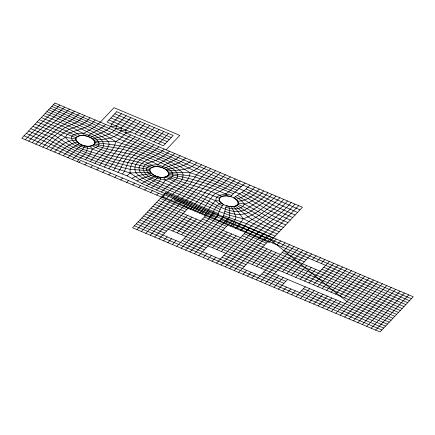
<?xml version="1.0" encoding="UTF-8"?>
<svg xmlns="http://www.w3.org/2000/svg" width="435" height="435" viewBox="0 0 435 435"><rect width="100%" height="100%" fill="white"/><g stroke="black" fill="none" stroke-linecap="round" stroke-linejoin="round"><path stroke-width="0.65" d="M168.742 174.468C167.741 167.062 155.866 164.533 150.374 168.394L149.765 169.568C150.896 176.92 164.261 180.46 168.742 174.468C191.286 177.774 212.362 185.054 233.372 193.689L245.101 183.102M160.836 177.322C160.7 182.569 154.855 184.706 151.559 187.893L141.805 183.429L127.004 175.843L76.016 156.013L43.843 140.956L26.328 133.387M201.579 164.778L196.903 168.715L190.111 172.69C188.861 183.581 177.551 188.562 170.939 196.022M92.361 138.727C93.862 139.896 95.439 141.761 94.694 143.789C89.588 148.906 78.072 145.801 75.815 139.042L76.152 137.743C80.486 133.545 87.859 135.725 92.361 138.727C100.67 136.71 110.044 135.611 115.982 128.733L116.395 126.019L126.161 115.688M140.249 121.621L130.489 131.952L126.068 132.98L119.435 139.254L115.797 141.609C113.905 151.146 104.965 157.617 99.599 165.398M219.697 221.589C224.329 217.478 224.46 211.144 226.32 205.706C230.006 206.717 235.079 207.636 237.891 204.347L238.239 203.123L237.679 201.22L236.08 199.393L233.78 197.865L244.149 190.758L249.924 185.136M204.33 215.118L213.041 203.303L215.575 200.758L216.451 197.398L219.577 195.25L225.847 193.972L231.806 195.358L233.372 193.689M84.624 145.812L82.889 149.14L72.509 159.607M43.261 115.471C54.772 120.305 66.555 124.551 77.669 130.277C84.129 135.41 95.678 134.594 99.06 143.262L98.87 144.909L97.831 146.421L92.497 149.075L90.241 154.082L85.369 159.852M90.301 137.433C97.233 134.051 105.384 132.501 110.756 126.531L111.697 124.04L121.463 113.709M231.806 195.358L230.871 196.653L226.847 195.837L221.719 196.37L219.349 198.3L219.468 200.796L221.1 202.857L223.601 204.559C219.148 208.539 218.887 215.309 214.39 219.354M93.824 144.877C109.642 150.863 126.862 151.962 142.685 158.101C150.624 160.803 157.845 165.099 165.887 167.508C168.943 169.161 173.173 171.439 172.961 175.468C171.988 178.698 168.122 179.111 165.403 180.09L162.233 184.88L156.431 189.986L151.559 187.893M50.482 150.331C54.946 145.453 59.59 140.51 65.457 137.319L67.18 134.371C76.207 129.07 88.408 129.249 95.151 119.962M275.942 196.087C266.628 205.51 255.954 214.558 243.219 218.74L241.354 221.692L235.634 228.299M158.052 176.817L155.523 179.791L146.693 185.723M263.615 190.9C258.477 196.805 252.186 202.063 244.481 204.113C240.87 210.709 231.719 209.219 225.749 207.272M122.469 173.951L124.486 171.265L127.944 162.663L131.528 157.535L135.997 153.234L148.939 142.609M117.999 172.255L119.908 169.791L123.899 161.711L127.346 156.464L133.54 149.803L144.197 140.614M113.481 170.58C120.745 158.824 128.222 147.003 139.597 138.678M108.908 168.894L124.415 146.91L135.111 136.786M209.257 217.19C213.862 212.916 214.825 205.244 221.1 202.857M104.28 167.17L121.86 143.338L130.658 134.91M225.102 223.862C230.387 219.485 230.365 212.492 228.957 206.369M94.868 163.576C99.343 156.97 107.01 152.152 109.163 144.268L108.565 141.767L105.536 139.01L97.908 134.274L74.902 123.17L46.893 111.626M199.573 213.112C205.423 207.038 209.251 199.214 215.271 193.401C223.193 190.584 229.62 185.016 235.281 178.97M90.116 161.728C93.933 157.976 96.412 152.968 100.702 149.722C106.08 146.285 103.024 139.532 98.169 137.368C81.024 128.292 63.178 120.598 45.12 113.502M230.463 226.118C232.807 223.525 235.362 220.746 235.89 217.152L233.812 211.296L231.333 206.63M194.934 211.16L208.637 194.266L211.231 191.77L222.415 184.228L230.305 176.871M54.565 152.054C60.019 145.72 67.207 139.39 76.207 140.559M46.599 148.699C53.353 141.429 60.628 134.284 69.198 129.271C76.75 126.688 84.743 124.296 89.925 117.76M245.204 232.328C255.997 219.104 272.875 212.764 283.68 199.35M259.216 189.046C253.85 195.543 246.46 201.149 237.679 201.22M249.929 234.318C260.864 221.491 276.611 213.966 287.47 200.943M190.372 209.24L207.109 190.171L217.272 182.2L225.33 174.778M58.855 153.859C63.738 148.308 69.883 143.311 77.414 142.169M254.644 187.121C249.859 192.993 243.41 197.381 236.08 199.393M240.484 230.338L248.76 221.518L258.727 215.542L264.273 211.502L272.5 204.907L279.841 197.729M254.692 236.325C265.736 223.862 280.314 215.173 291.227 202.525M42.886 147.133L52.167 137.879L62.341 129.353L65.283 127.504L77.397 121.838L84.689 115.558M267.857 192.683C261.674 200.339 252.827 204.76 244.764 210.023C232.23 214.711 219.724 206.853 208.93 201.215C194.26 194.255 178.861 189.029 163.859 182.852C156.426 179.611 144.344 177.692 142.914 168.155C145.149 161.766 153.533 162.581 158.34 159.036C162.32 156.899 166.235 154.49 169.4 151.228M259.499 238.347C270.592 226.184 284.001 216.407 294.968 204.102M185.843 207.332L202.884 188.594L220.387 172.695M264.333 240.381L298.698 205.673M63.303 155.73L70.959 148.672L79.355 143.68M78.893 162.293L80.676 160.406L164.441 195.679L162.657 197.572M84.874 164.816L86.657 162.929M115.982 128.733L121.093 127.999L130.859 117.667M93.775 140.043C103.492 139.461 114.595 139.336 121.137 130.902L125.791 129.973L135.551 119.641M90.861 167.334L92.644 165.447M96.842 169.857L98.625 167.964M135.187 133.931L144.947 123.6M102.823 172.374L104.607 170.487M139.885 135.91L149.645 125.579M108.81 174.892L110.593 173.005M144.583 137.89L154.343 127.558M149.281 139.863L159.041 129.532M114.791 177.415L116.575 175.528M153.979 141.843L163.739 131.511M120.778 179.932L122.561 178.045M158.677 143.822L168.437 133.491M126.759 182.45L128.542 180.563M132.74 184.973L134.524 183.086M166.116 149.847L179.785 135.383L114.019 107.69L100.349 122.148L94.493 127.14L83.444 133.425L77.386 133.697L73.868 134.578L71.851 136.117L71.248 138.102C73.912 144.507 81.432 146.823 87.652 148.243C96.342 149.629 104.139 154.305 112.844 155.915C125.845 159.563 139.575 161.233 151.744 167.377M138.727 187.49L140.51 185.604M144.708 190.008L146.492 188.121M150.695 192.531L152.478 190.644M156.676 195.049L158.46 193.162M136.992 229.62L170.237 194.44M141.413 231.48L174.658 196.299M145.828 233.339L179.079 198.159M150.249 235.199L183.494 200.018M154.664 237.059L187.915 201.878M159.085 238.924L192.33 203.738M163.5 240.783L167.198 236.874M172.738 231.007L187.512 215.374M193.058 209.507L196.75 205.603M167.921 242.643L171.613 238.733M177.154 232.872L191.933 217.234M197.474 211.372L201.166 207.462M172.342 244.503L176.034 240.593M181.574 234.731L196.354 219.093M201.894 213.232L205.586 209.322M176.757 246.362L210.007 211.182M181.177 248.222L214.422 213.041M185.593 250.087L218.843 214.901M190.013 251.947L223.258 216.766M194.429 253.806L227.679 218.626M198.849 255.666L232.1 220.485M203.27 257.525L206.962 253.616M212.503 247.754L227.282 232.116M232.823 226.254L236.515 222.345M207.685 259.385L211.377 255.475M216.924 249.614L231.697 233.976M237.238 228.114L240.936 224.204M271.957 194.412C266.796 200.339 260.396 204.956 253.774 209.11C245.715 216.499 234.199 215.097 224.808 211.296M212.106 261.25L215.798 257.341M221.339 251.474L236.118 235.841M241.659 229.974L245.351 226.064M216.521 263.11L249.772 227.929M220.942 264.969L254.187 229.789M225.357 266.829L258.608 231.648M229.778 268.689L263.028 233.508M234.199 270.548L267.443 235.368M238.614 272.413L271.864 237.227M243.034 274.273L246.727 270.363M252.267 264.496L267.046 248.863M272.587 242.996L276.279 239.092M247.45 276.133L251.147 272.223M256.688 266.361L271.462 250.723M277.003 244.861L280.7 240.952M251.87 277.992L255.562 274.083M261.103 268.221L275.882 252.583M281.423 246.721L285.115 242.812M256.286 279.852L289.536 244.671M260.706 281.711L293.957 246.531M265.127 283.571L298.372 248.39M269.542 285.436L278.781 275.659M282.473 271.75L302.793 250.255M273.963 287.296L283.196 277.525M286.893 273.615L307.208 252.115M278.378 289.155L287.617 279.384M291.309 275.475L311.629 253.975M282.799 291.015L286.491 287.105M295.729 277.334L306.811 265.606M312.352 259.744L316.044 255.834M320.464 257.694L316.772 261.604M287.214 292.875L290.912 288.965M300.145 279.194L311.226 267.465M291.635 294.734L295.327 290.83M304.565 281.053L315.647 269.33M321.188 263.463L324.885 259.554M296.056 296.599L305.288 286.823M308.981 282.913L329.3 261.419M300.471 298.459L309.709 288.688M313.401 284.778L333.721 263.278M304.892 300.319L314.124 290.547M317.822 286.638L338.136 265.138M309.307 302.178L318.545 292.407M322.237 288.497L342.557 266.998M313.727 304.038L322.96 294.267M326.658 290.357L346.972 268.857M318.143 305.897L327.381 296.126M331.073 292.217L351.393 270.717M322.563 307.762L331.796 297.986M335.494 294.076L355.814 272.582M326.984 309.622L336.217 299.851M339.909 295.941L360.229 274.442M331.399 311.482L340.638 301.711M344.33 297.801L364.65 276.301M335.82 313.341L369.065 278.161M340.235 315.201L373.486 280.02M344.656 317.061L377.901 281.88M349.071 318.926L382.321 283.745M386.742 285.605L353.492 320.785M357.913 322.645L391.157 287.464M362.328 324.505L395.578 289.324M366.748 326.364L399.993 291.184M371.164 328.224L404.414 293.043M375.584 330.089L408.829 294.903M77.191 161.581C80.736 156.769 88.327 153.028 87.37 146.242M25.252 139.706L43.179 121.316L59.764 105.058M39.286 145.616L46.3 138.629L58.594 127.765L72.232 119.625L79.507 113.372M67.871 157.655L73.325 152.321L81.84 144.931M206.125 166.692L196.702 174.712L189.818 184.266L173.853 199.757L183.037 203.607L205.026 180.28L215.521 170.645M28.748 141.179C39.944 129.026 52.619 118.434 64.57 107.086M35.752 144.126L54.794 126.166L67.229 117.542L74.418 111.229M240.218 181.047L228.658 191.906L225.847 193.972C207.288 185.794 187.615 181.003 168.198 175.506M32.244 142.653C43.484 130.174 57.039 120.299 69.448 109.136M178.48 201.693C189.986 191.346 198.849 178.513 210.757 168.639M161.499 167.437C166.85 162.271 175.098 161.418 180.139 155.746M164.115 148.998C157.443 158.345 125.356 163.043 145.692 177.192C169.786 189.47 196.125 196.881 220.132 209.485M105.542 124.339C100.697 129.924 93.019 131.522 87.636 136.329M158.916 146.812L152.968 151.788L139.961 159.955L137.623 162.048L135.921 164.386L134.97 166.975L134.888 169.77L135.899 172.635L138.77 175.55L146.769 180.552L155.665 184.685L192.759 199.834L219.273 211.54L229.827 215.341L243.219 218.74L253.426 223.661L277.155 233.981M153.849 144.676C145.453 153.528 128.662 158.117 130.168 173.005L127.004 175.843M174.745 153.473L170.857 156.796L157.622 164.669L152.06 165.137L148.944 166.018L147.286 167.323L146.562 168.84L146.649 170.482L147.508 172.195L151.162 175.474L153.892 176.953L157.166 178.214L165.403 180.09L176.257 185.114L198.414 193.466L215.575 200.758L219.066 203.803L222.301 205.793M156.431 189.986L166.154 194.048C171.134 187.039 185.609 182.885 182.618 172.575C169.873 162.048 153.506 157.198 138.276 151.375C124.464 145.486 109.631 144.279 94.922 142.582M161.309 192.036C166.306 187.11 171.885 182.89 177.04 178.274C180.161 170.999 170.02 167.268 165.034 164.669C152.728 158.976 140.043 154.131 126.977 150.488C116.455 147.117 105.259 146.965 94.694 143.789M185.631 158.063C179.873 164.125 171.102 164.778 163.99 168.443M196.772 162.75C189.16 170.732 177.567 170.047 167.47 170.939M191.259 160.428C184.581 167.198 174.652 167.355 166.018 169.655M155.382 175.903L141.805 183.429M131.974 178.437C137.601 174.413 144.975 174.946 151.489 173.456M136.894 180.987L142.571 178.192L153.169 174.745M110.756 126.531L116.395 126.019M28.579 131.006L46.3 138.629L64.646 148.204L77.816 154.262L96.608 161.586L115.324 168.258L130.168 173.005L150.385 172.173M237.347 190.34L212.155 180.242L190.111 172.69L180.09 166.605L166.001 159.77L150.619 153.348L135.725 147.933L115.797 141.609L102.872 141.685L94.574 141.244M215.575 200.758L219.468 200.796M190.111 172.69L168.372 172.184M149.792 170.819L130.147 169.307L125.748 168.388L116.901 165.855L98.305 159.553L75.228 150.673L66.816 146.53L52.167 137.879L30.793 128.668M168.791 173.375L189.644 175.762L195.043 176.963L215.048 183.978L239.756 193.934L267.041 209.387L290.303 220.072M35.083 124.127L57.784 133.518L65.457 137.319L75.815 139.042M238.239 203.123L244.481 204.113L269.276 217.571L285.686 224.96M149.765 169.568L130.821 166.317L122.594 164.463L109.413 160.607L85.695 152.478L73.085 147.171L69.203 145.029L55 135.633L32.957 126.378M219.349 198.3C201.699 190.541 182.406 186.425 165.55 177.034M150.374 168.394C136.035 163.533 120.832 161.847 106.499 156.904C92.639 151.146 75.13 150.146 65.457 137.319M223.672 215.64L246.438 223.655L275.159 236.096M76.152 137.743L63.439 132.898L37.182 121.903M237.891 204.347C253.589 210.915 267.161 221.828 283.451 227.32M221.306 219.686L242.512 228.152L271.179 240.305L346.902 301.613L391.087 320.22M41.303 117.542C54.261 123.35 68.284 127.33 79.969 135.606M48.589 109.832C71.416 119.429 94.852 128.227 115.797 141.609M166.154 194.048C201.503 209.588 237.76 222.84 273.175 238.195M39.27 119.696L66.022 130.94L77.512 136.438M218.354 213.585L148.879 184.157L139.548 179.405L130.168 173.005M215.939 217.5L183.037 203.607M50.232 108.097L84.597 122.648L119.435 139.254L158.188 153.903L173.538 160.569L194.102 170.64L239.359 188.643L248.831 192.971L276.23 206.685L295.077 215.015M281.282 229.615C265.176 224.009 251.115 214.526 236.955 205.358M279.188 231.833L260.755 223.818L252.148 219.468L248.293 217.043L235.449 206.125M51.836 106.396L86.489 121.06L121.871 137.096L160.374 152.337L196.903 168.715L241.338 186.865M78.92 159.754L24.045 135.807M114.813 113.796L171.183 137.536M112.861 115.862L169.231 139.602M110.909 117.928L167.279 141.669M108.951 119.995L165.327 143.735M53.423 104.721C135.492 140.032 218.218 173.788 299.965 209.844M163.973 194.532L411.401 298.72M162.125 196.484L409.558 300.677M160.281 198.442L186.789 209.605M204.466 217.043L226.553 226.347M244.231 233.791L266.323 243.094M283.995 250.533L306.088 259.836M323.76 267.28L407.709 302.629M158.432 200.394L184.946 211.557M202.618 219.001L224.71 228.304M242.382 235.743L264.475 245.046M282.146 252.49L304.239 261.794M321.911 269.232L405.86 304.582M156.584 202.351L404.017 306.539M154.74 204.303L402.168 308.491M152.892 206.261L400.32 310.449M151.043 208.213L398.471 312.401M149.2 210.17L396.628 314.358M147.351 212.122L394.779 316.31M145.502 214.074L392.93 318.268M143.659 216.032L276.209 271.848M141.81 217.984L389.238 322.177M139.961 219.941L166.475 231.105M184.146 238.543L206.239 247.847M223.911 255.291L246.003 264.594M263.675 272.033L285.768 281.336M303.44 288.78L387.389 324.129M138.112 221.893L164.626 233.057M182.298 240.501L204.39 249.804M222.062 257.243L244.155 266.546M261.826 273.99L283.919 283.294M301.596 290.732L385.546 326.081M136.269 223.851L383.697 328.039M134.42 225.803L381.848 329.991M297.513 212.438L278.813 204.281L246.139 188.969M292.673 217.565L269.803 207.19L242.034 192.39M287.97 222.541C270.124 215.51 253.518 205.837 237.526 195.413M167.143 176.387C184.908 184.13 204.417 187.371 221.719 196.37M92.204 145.752C111.567 156.214 135.6 154.441 154.213 166.67M235.471 196.761L238.668 198.55L241.517 200.834L244.481 204.113M233.361 206.565L237.94 211.524L243.219 218.74M89.827 146.247L92.497 149.075M163.511 177.371L165.403 180.09M225.847 193.972L226.847 195.837M83.444 133.425L84.254 135.573M157.622 164.669L158.275 166.703M125.791 129.973L126.068 132.98M121.093 127.999L121.137 130.902M55 103.051L21.75 138.232L269.178 242.425L302.428 207.239L55 103.051M116.765 111.73L106.999 122.061L163.375 145.801L173.135 135.47L116.765 111.73M165.822 192.575L132.572 227.761L380 331.948L413.25 296.768L165.822 192.575M222.421 203.874A9.804 4.992 14.8 0 0 238.075 203.982A9.804 4.992 14.8 0 0 225.553 195.772A9.804 4.992 14.8 0 0 222.421 203.874M153 174.642A9.804 4.992 14.8 0 0 168.655 174.75A9.804 4.992 14.8 0 0 156.132 166.54A9.804 4.992 14.8 0 0 153 174.642M79.11 143.523A9.804 4.992 14.8 0 0 94.765 143.632A9.804 4.992 14.8 0 0 82.237 135.426A9.804 4.992 14.8 0 0 79.11 143.523"/></g></svg>
